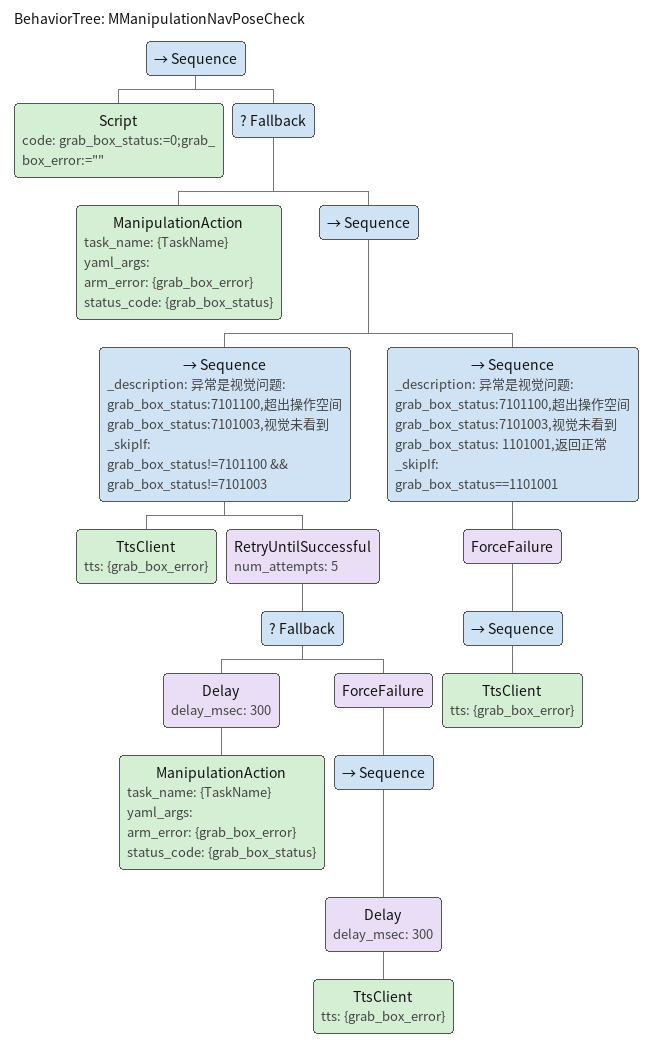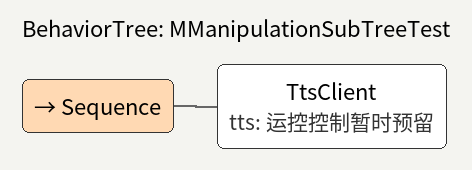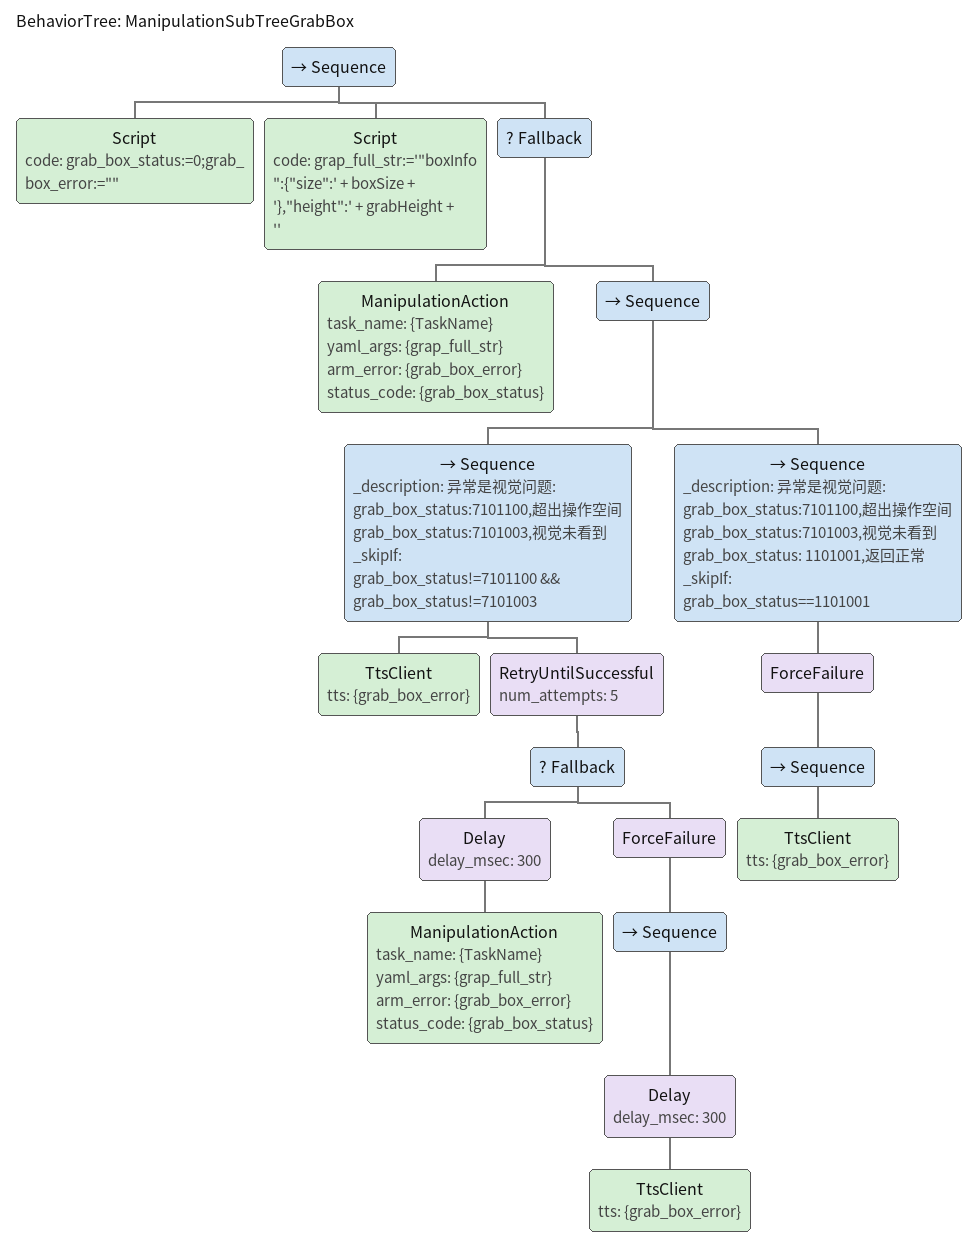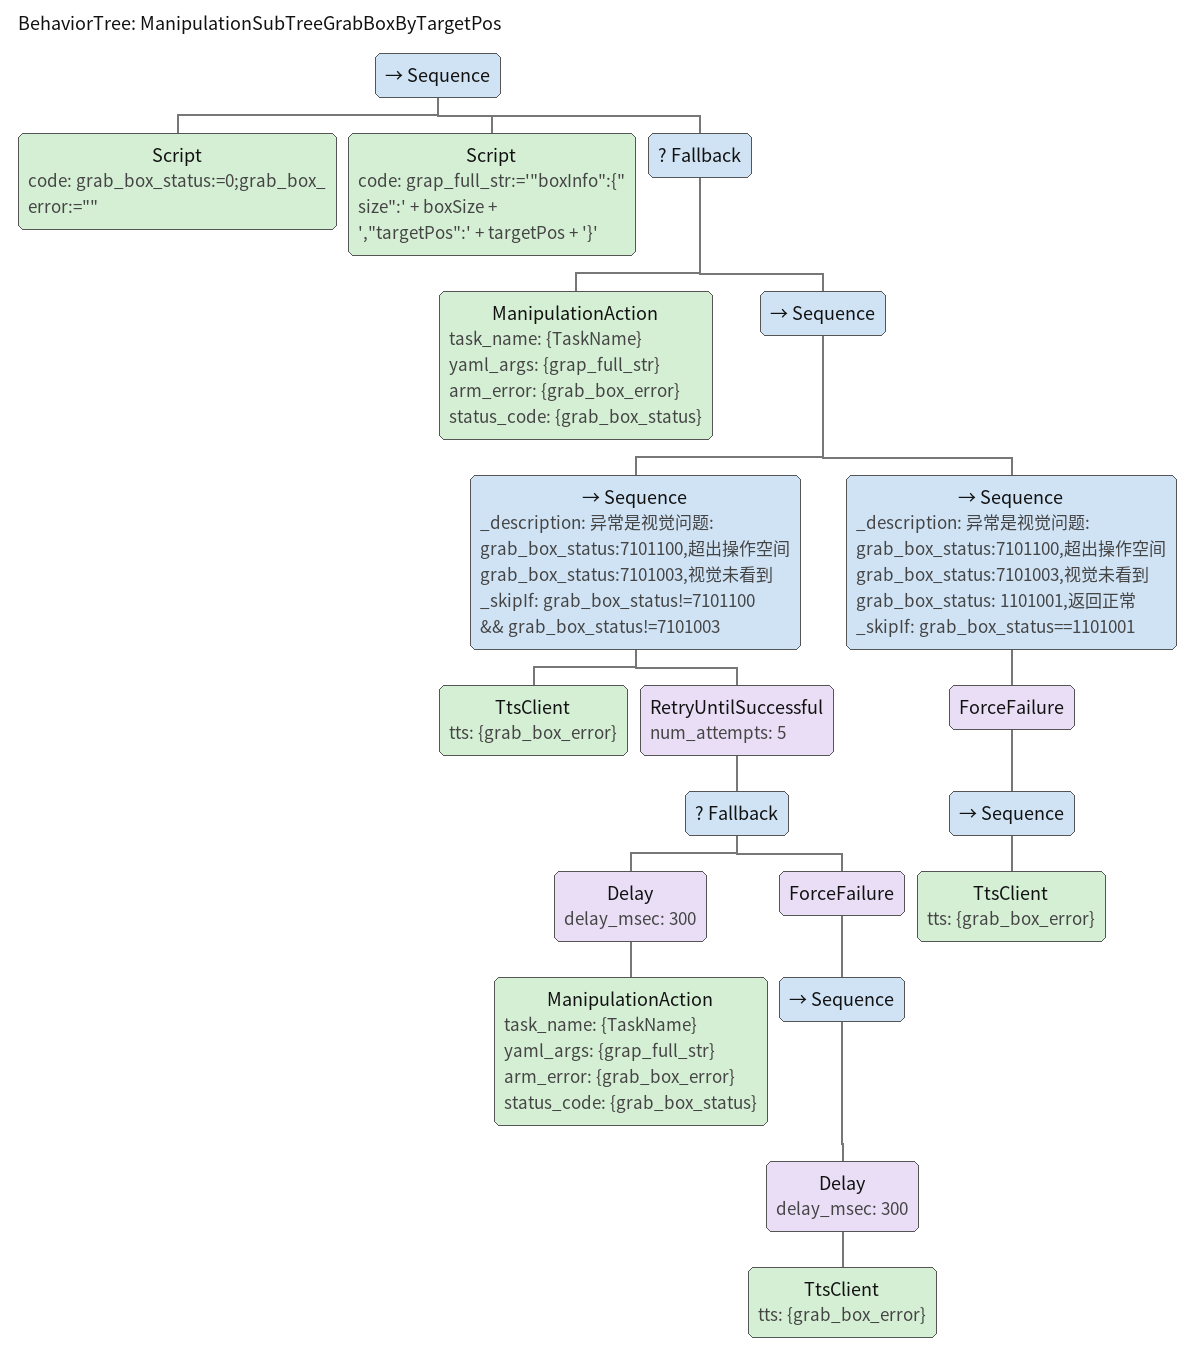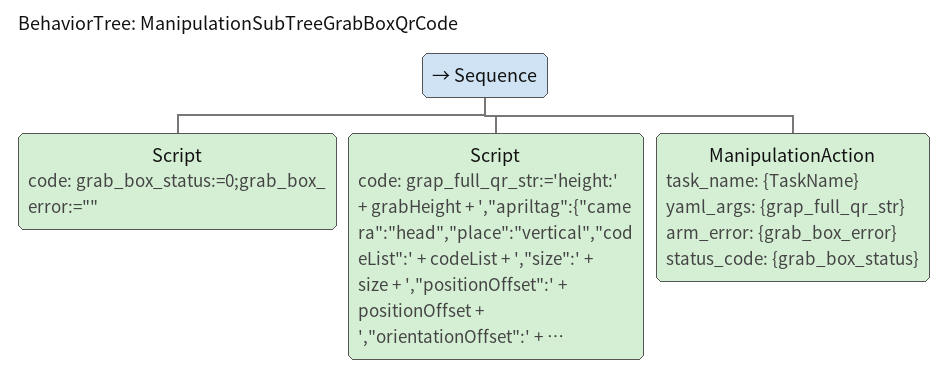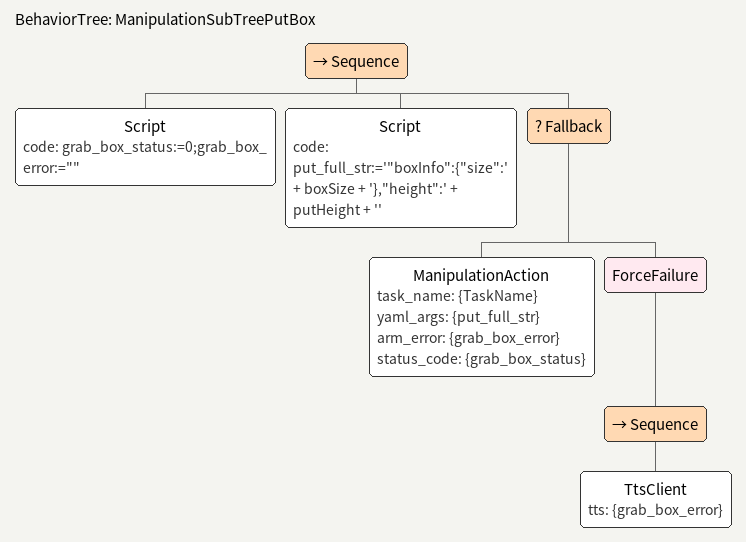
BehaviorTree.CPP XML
<?xml version="1.0" encoding="UTF-8"?>
<root BTCPP_format="4">
  <BehaviorTree ID="MManipulationNavPoseCheck">
    <Sequence>
      <Script code="grab_box_status:=0;grab_box_error:=&quot;&quot;"/>
      <Fallback>
        <ManipulationAction task_name="{TaskName}"
                            yaml_args=""
                            arm_error="{grab_box_error}"
                            status_code="{grab_box_status}"/>
        <Sequence>
          <Sequence _description="异常是视觉问题:&#10;grab_box_status:7101100,超出操作空间&#10;grab_box_status:7101003,视觉未看到&#10;&#10;"
                    _skipIf="grab_box_status!=7101100 &amp;&amp; grab_box_status!=7101003">
            <TtsClient tts="{grab_box_error}"/>
            <RetryUntilSuccessful num_attempts="5">
              <Fallback>
                <Delay delay_msec="300">
                  <ManipulationAction task_name="{TaskName}"
                                      yaml_args=""
                                      arm_error="{grab_box_error}"
                                      status_code="{grab_box_status}"/>
                </Delay>
                <ForceFailure>
                  <Sequence>
                    <Delay delay_msec="300">
                      <TtsClient tts="{grab_box_error}"/>
                    </Delay>
                  </Sequence>
                </ForceFailure>
              </Fallback>
            </RetryUntilSuccessful>
          </Sequence>
          <Sequence _description="异常是视觉问题:&#10;grab_box_status:7101100,超出操作空间&#10;grab_box_status:7101003,视觉未看到&#10;grab_box_status: 1101001,返回正常&#10;&#10;"
                    _skipIf="grab_box_status==1101001">
            <ForceFailure>
              <Sequence>
                <TtsClient tts="{grab_box_error}"/>
              </Sequence>
            </ForceFailure>
          </Sequence>
        </Sequence>
      </Fallback>
    </Sequence>
  </BehaviorTree>

  <BehaviorTree ID="MManipulationSubTreeTest">
    <Sequence>
      <TtsClient tts="运控控制暂时预留"/>
    </Sequence>
  </BehaviorTree>

  <BehaviorTree ID="ManipulationSubTreeGrabBox">
    <Sequence>
      <Script code="grab_box_status:=0;grab_box_error:=&quot;&quot;"/>
      <Script code="grap_full_str:=&apos;&quot;boxInfo&quot;:{&quot;size&quot;:&apos; + boxSize + &apos;},&quot;height&quot;:&apos; + grabHeight + &apos;&apos;"/>
      <Fallback>
        <ManipulationAction task_name="{TaskName}"
                            yaml_args="{grap_full_str}"
                            arm_error="{grab_box_error}"
                            status_code="{grab_box_status}"/>
        <Sequence>
          <Sequence _description="异常是视觉问题:&#10;grab_box_status:7101100,超出操作空间&#10;grab_box_status:7101003,视觉未看到&#10;&#10;"
                    _skipIf="grab_box_status!=7101100 &amp;&amp; grab_box_status!=7101003">
            <TtsClient tts="{grab_box_error}"/>
            <RetryUntilSuccessful num_attempts="5">
              <Fallback>
                <Delay delay_msec="300">
                  <ManipulationAction task_name="{TaskName}"
                                      yaml_args="{grap_full_str}"
                                      arm_error="{grab_box_error}"
                                      status_code="{grab_box_status}"/>
                </Delay>
                <ForceFailure>
                  <Sequence>
                    <Delay delay_msec="300">
                      <TtsClient tts="{grab_box_error}"/>
                    </Delay>
                  </Sequence>
                </ForceFailure>
              </Fallback>
            </RetryUntilSuccessful>
          </Sequence>
          <Sequence _description="异常是视觉问题:&#10;grab_box_status:7101100,超出操作空间&#10;grab_box_status:7101003,视觉未看到&#10;grab_box_status: 1101001,返回正常&#10;&#10;"
                    _skipIf="grab_box_status==1101001">
            <ForceFailure>
              <Sequence>
                <TtsClient tts="{grab_box_error}"/>
              </Sequence>
            </ForceFailure>
          </Sequence>
        </Sequence>
      </Fallback>
    </Sequence>
  </BehaviorTree>

  <BehaviorTree ID="ManipulationSubTreeGrabBoxByTargetPos">
    <Sequence>
      <Script code="grab_box_status:=0;grab_box_error:=&quot;&quot;"/>
      <Script code="grap_full_str:=&apos;&quot;boxInfo&quot;:{&quot;size&quot;:&apos; + boxSize + &apos;,&quot;targetPos&quot;:&apos; + targetPos + &apos;}&apos;"/>
      <Fallback>
        <ManipulationAction task_name="{TaskName}"
                            yaml_args="{grap_full_str}"
                            arm_error="{grab_box_error}"
                            status_code="{grab_box_status}"/>
        <Sequence>
          <Sequence _description="异常是视觉问题:&#10;grab_box_status:7101100,超出操作空间&#10;grab_box_status:7101003,视觉未看到&#10;&#10;"
                    _skipIf="grab_box_status!=7101100 &amp;&amp; grab_box_status!=7101003">
            <TtsClient tts="{grab_box_error}"/>
            <RetryUntilSuccessful num_attempts="5">
              <Fallback>
                <Delay delay_msec="300">
                  <ManipulationAction task_name="{TaskName}"
                                      yaml_args="{grap_full_str}"
                                      arm_error="{grab_box_error}"
                                      status_code="{grab_box_status}"/>
                </Delay>
                <ForceFailure>
                  <Sequence>
                    <Delay delay_msec="300">
                      <TtsClient tts="{grab_box_error}"/>
                    </Delay>
                  </Sequence>
                </ForceFailure>
              </Fallback>
            </RetryUntilSuccessful>
          </Sequence>
          <Sequence _description="异常是视觉问题:&#10;grab_box_status:7101100,超出操作空间&#10;grab_box_status:7101003,视觉未看到&#10;grab_box_status: 1101001,返回正常&#10;&#10;"
                    _skipIf="grab_box_status==1101001">
            <ForceFailure>
              <Sequence>
                <TtsClient tts="{grab_box_error}"/>
              </Sequence>
            </ForceFailure>
          </Sequence>
        </Sequence>
      </Fallback>
    </Sequence>
  </BehaviorTree>

  <BehaviorTree ID="ManipulationSubTreeGrabBoxQrCode">
    <Sequence>
      <Script code="grab_box_status:=0;grab_box_error:=&quot;&quot;"/>
      <Script code="grap_full_qr_str:=&apos;height:&apos; + grabHeight + &apos;,&quot;apriltag&quot;:{&quot;camera&quot;:&quot;head&quot;,&quot;place&quot;:&quot;vertical&quot;,&quot;codeList&quot;:&apos; + codeList + &apos;,&quot;size&quot;:&apos; + size + &apos;,&quot;positionOffset&quot;:&apos; + positionOffset + &apos;,&quot;orientationOffset&quot;:&apos; + orientationOffset + &apos;}&apos;"/>
      <ManipulationAction task_name="{TaskName}"
                          yaml_args="{grap_full_qr_str}"
                          arm_error="{grab_box_error}"
                          status_code="{grab_box_status}"/>
    </Sequence>
  </BehaviorTree>

  <BehaviorTree ID="ManipulationSubTreePutBox">
    <Sequence>
      <Script code="grab_box_status:=0;grab_box_error:=&quot;&quot;"/>
      <Script code="put_full_str:=&apos;&quot;boxInfo&quot;:{&quot;size&quot;:&apos; + boxSize + &apos;},&quot;height&quot;:&apos; + putHeight + &apos;&apos;"/>
      <Fallback>
        <ManipulationAction task_name="{TaskName}"
                            yaml_args="{put_full_str}"
                            arm_error="{grab_box_error}"
                            status_code="{grab_box_status}"/>
        <ForceFailure>
          <Sequence>
            <TtsClient tts="{grab_box_error}"/>
          </Sequence>
        </ForceFailure>
      </Fallback>
    </Sequence>
  </BehaviorTree>

</root>
